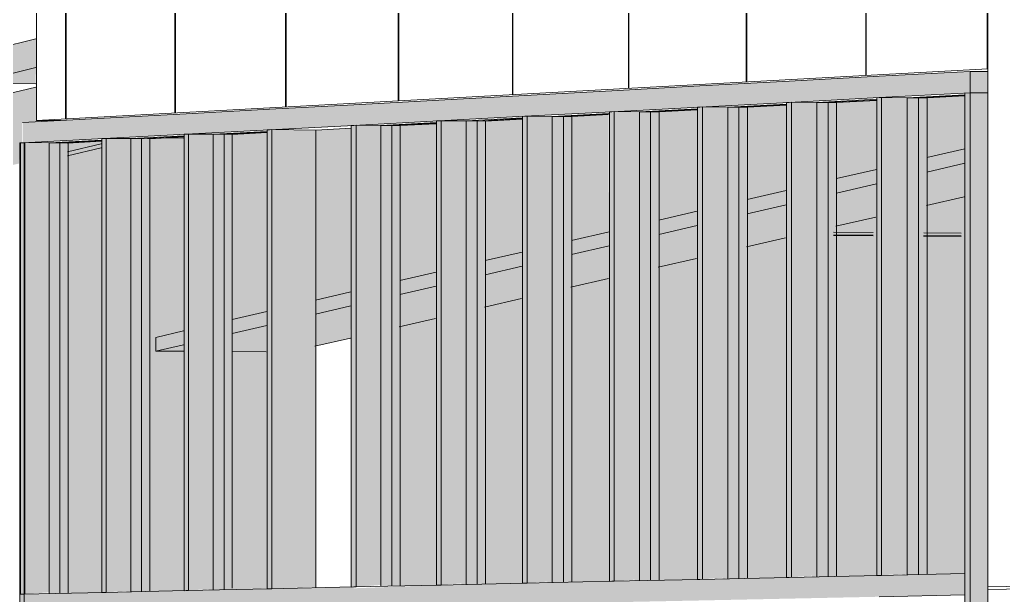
# Model space of a CAD drawing. Header units: inches. Extents: x 31213 to 31218, y -65 to 66.
# Drawn here: x 31214.49048 to 31214.51239, y 66.00717 to 66.02 of the extents above; entities that cross this region are included whole.
import ezdxf

# ---------------------------------------------------------------- set-up
doc = ezdxf.new("R2010")
doc.units = ezdxf.units.IN
doc.header["$MEASUREMENT"] = 0
for name, color, linetype, lineweight in [('A-GLAZ-CURT', 52, 'Continuous', 9), ('A-GLAZ-CWMG', 51, 'Continuous', 9), ('A-ROOF', 132, 'Continuous', 13), ('A-WALL-PATT', 111, 'Continuous', 13), ('L-SITE-WALL', 31, 'Continuous', 13), ('S-BEAM', 12, 'Continuous', 9)]:
    doc.layers.add(name, color=color, linetype=linetype, lineweight=lineweight)

# ---------------------------------------------------------------- blocks, each defined once
blk = doc.blocks.new('FP_29-Looking North West')
at = {"layer": 'A-WALL-PATT', "lineweight": 9}
for p, q in [((-3323.368775, 66.018902), (-3323.368775, 66.030387)), ((-3323.368761, 66.018903), (-3323.368761, 66.030389)), ((-3323.37148, 66.018756), (-3323.37148, 66.030152)), ((-3323.371466, 66.018756), (-3323.371466, 66.030153)), ((-3323.374143, 66.018611), (-3323.374143, 66.029919)), ((-3323.374129, 66.018612), (-3323.374129, 66.029921)), ((-3323.376765, 66.018469), (-3323.376765, 66.029691)), ((-3323.376751, 66.01847), (-3323.376751, 66.029692)), ((-3323.379347, 66.018329), (-3323.379347, 66.029466)), ((-3323.379334, 66.01833), (-3323.379334, 66.029467)), ((-3323.381891, 66.018191), (-3323.381891, 66.029244)), ((-3323.381878, 66.018192), (-3323.381878, 66.029245)), ((-3323.384397, 66.018055), (-3323.384397, 66.029025)), ((-3323.384384, 66.018056), (-3323.384384, 66.029026)), ((-3323.386865, 66.017921), (-3323.386865, 66.02881)), ((-3323.386852, 66.017922), (-3323.386852, 66.028811)), ((-3323.389297, 66.017789), (-3323.389297, 66.028598)), ((-3323.389285, 66.01779), (-3323.389285, 66.028599)), ((-3323.366028, 66.007416), (-3323.368761, 66.007358)), ((-3323.366028, 66.007355), (-3323.368761, 66.007298))]:
    blk.add_line(p, q, dxfattribs=at)

msp = doc.modelspace()

# ---------------------------------------------------------------- hatches: boundary and pattern name
at = {"layer": 'A-GLAZ-CURT', "lineweight": 5, "transparency": 33554458}
for points in [[(31214.50625, 66.007539), (31214.507559, 66.007569), (31214.507559, 66.018117), (31214.50625, 66.018048), (31214.50625, 66.007569)], [(31214.508127, 66.007581), (31214.508378, 66.007616), (31214.508378, 66.018145), (31214.508127, 66.018146), (31214.508127, 66.00761)], [(31214.508237, 66.007583), (31214.509566, 66.007614), (31214.509566, 66.018223), (31214.508237, 66.018153), (31214.508237, 66.007614)], [(31214.510136, 66.007625), (31214.510389, 66.00766), (31214.510389, 66.018251), (31214.510136, 66.018252), (31214.510136, 66.007656)], [(31214.510248, 66.007627), (31214.511532, 66.007656), (31214.511532, 66.018326), (31214.510248, 66.018259), (31214.510248, 66.007656)], [(31214.502343, 66.007453), (31214.503615, 66.007483), (31214.503601, 66.017909), (31214.502343, 66.017842), (31214.502343, 66.007483)], [(31214.504178, 66.007494), (31214.504426, 66.007529), (31214.504426, 66.017937), (31214.504178, 66.017938), (31214.504178, 66.007523)], [(31214.504286, 66.007496), (31214.505576, 66.007526), (31214.505576, 66.018013), (31214.504286, 66.017945), (31214.504286, 66.007526)], [(31214.506141, 66.007537), (31214.506391, 66.007572), (31214.506391, 66.01804), (31214.506141, 66.018042), (31214.506141, 66.007566)], [(31214.498525, 66.007369), (31214.499761, 66.007398), (31214.499761, 66.017706), (31214.498525, 66.017641), (31214.498525, 66.007398)], [(31214.500318, 66.007409), (31214.500564, 66.007443), (31214.500564, 66.017734), (31214.500318, 66.017735), (31214.500318, 66.007437)], [(31214.500423, 66.007411), (31214.501677, 66.00744), (31214.501677, 66.017807), (31214.500423, 66.017741), (31214.500423, 66.00744)], [(31214.502237, 66.007451), (31214.502484, 66.007485), (31214.502484, 66.017835), (31214.502237, 66.017836), (31214.502237, 66.00748)], [(31214.494803, 66.007288), (31214.495993, 66.007326), (31214.495993, 66.017508), (31214.494803, 66.017445), (31214.494803, 66.007315)], [(31214.496544, 66.007326), (31214.496789, 66.007356), (31214.496789, 66.017535), (31214.496544, 66.017536), (31214.496544, 66.007326)], [(31214.49114, 66.007207), (31214.492308, 66.007234), (31214.492308, 66.017314), (31214.49114, 66.017252), (31214.49114, 66.007234)], [(31214.492855, 66.007245), (31214.493097, 66.007276), (31214.493097, 66.017341), (31214.492855, 66.017342), (31214.492855, 66.007271)], [(31214.492956, 66.007247), (31214.49414, 66.007274), (31214.49414, 66.01741), (31214.492956, 66.017348), (31214.492956, 66.007274)], [(31214.494689, 66.007285), (31214.494932, 66.007317), (31214.494932, 66.017437), (31214.494689, 66.017439), (31214.494689, 66.007312)]]:
    msp.add_hatch(color=256, dxfattribs=at).paths.add_polyline_path(points, flags=0)
at = {"layer": 'A-GLAZ-CWMG', "lineweight": 5}
for points in [[(31214.509624, 66.01826), (31214.511647, 66.018367), (31214.511647, 66.018846), (31214.509624, 66.018736)], [(31214.505633, 66.01805), (31214.507617, 66.018155), (31214.507617, 66.018628), (31214.505633, 66.01852)], [(31214.507617, 66.018155), (31214.509624, 66.01826), (31214.509624, 66.018736), (31214.507617, 66.018628)], [(31214.501733, 66.017844), (31214.503671, 66.017946), (31214.503671, 66.018414), (31214.501733, 66.018309)], [(31214.503671, 66.017946), (31214.505633, 66.01805), (31214.505633, 66.01852), (31214.503671, 66.018414)], [(31214.511534, 66.007416), (31214.511647, 66.007419), (31214.511647, 66.018367), (31214.511534, 66.018361), (31214.511534, 66.015938)], [(31214.512042, 66.007417), (31214.512042, 66.018364), (31214.511647, 66.018367), (31214.511647, 66.007419)], [(31214.497921, 66.017643), (31214.499816, 66.017743), (31214.499816, 66.018205), (31214.497921, 66.018103)], [(31214.499816, 66.017743), (31214.501733, 66.017844), (31214.501733, 66.018309), (31214.499816, 66.018205)], [(31214.507561, 66.007568), (31214.507672, 66.007571), (31214.507672, 66.018157), (31214.507561, 66.018152), (31214.507561, 66.015938)], [(31214.507672, 66.007571), (31214.508237, 66.007614), (31214.508237, 66.018149), (31214.507672, 66.018146), (31214.507672, 66.00761)], [(31214.508237, 66.007583), (31214.508677, 66.007615), (31214.508677, 66.018149), (31214.508237, 66.018146), (31214.508237, 66.00761)], [(31214.509568, 66.007612), (31214.509679, 66.007615), (31214.509679, 66.018263), (31214.509568, 66.018258), (31214.509568, 66.015938)], [(31214.509679, 66.007615), (31214.510248, 66.007656), (31214.510248, 66.018255), (31214.509679, 66.018252), (31214.509679, 66.007656)], [(31214.510248, 66.007627), (31214.51069, 66.007659), (31214.51069, 66.018255), (31214.510248, 66.018252), (31214.510248, 66.007654)], [(31214.492361, 66.01735), (31214.494193, 66.017446), (31214.494193, 66.017901), (31214.492361, 66.017802)], [(31214.494193, 66.017446), (31214.496047, 66.017544), (31214.496047, 66.018001), (31214.494193, 66.017901)], [(31214.496047, 66.017544), (31214.497921, 66.017643), (31214.497921, 66.018103), (31214.496047, 66.018001)], [(31214.503618, 66.007481), (31214.503725, 66.007484), (31214.503725, 66.017949), (31214.503618, 66.017944), (31214.503618, 66.015939)], [(31214.503725, 66.007484), (31214.504286, 66.007526), (31214.504286, 66.017941), (31214.503725, 66.017938), (31214.503725, 66.007523)], [(31214.504286, 66.007496), (31214.504721, 66.007528), (31214.504721, 66.017941), (31214.504286, 66.017938), (31214.504286, 66.007523)], [(31214.505578, 66.007524), (31214.505687, 66.007527), (31214.505687, 66.018053), (31214.505578, 66.018047), (31214.505578, 66.015938)], [(31214.505687, 66.007527), (31214.50625, 66.007569), (31214.50625, 66.018045), (31214.505687, 66.018042), (31214.505687, 66.007569)], [(31214.50625, 66.007539), (31214.506688, 66.007571), (31214.506688, 66.018045), (31214.50625, 66.018042), (31214.50625, 66.007566)], [(31214.490548, 66.017254), (31214.492361, 66.01735), (31214.492361, 66.017802), (31214.490548, 66.017704)], [(31214.499763, 66.007397), (31214.499868, 66.007399), (31214.499868, 66.017746), (31214.499763, 66.01774), (31214.499763, 66.015939)], [(31214.499868, 66.007399), (31214.500423, 66.007443), (31214.500423, 66.017738), (31214.499868, 66.017735), (31214.499868, 66.007435)], [(31214.500423, 66.007411), (31214.500855, 66.007442), (31214.500855, 66.017738), (31214.500423, 66.017735), (31214.500423, 66.007437)], [(31214.501679, 66.007439), (31214.501786, 66.007441), (31214.501786, 66.017847), (31214.501679, 66.017841), (31214.501679, 66.015939)], [(31214.501786, 66.007441), (31214.502343, 66.007483), (31214.502343, 66.017839), (31214.501786, 66.017836), (31214.501786, 66.00748)], [(31214.502343, 66.007453), (31214.502777, 66.007484), (31214.502777, 66.017839), (31214.502343, 66.017836), (31214.502343, 66.00748)], [(31214.495995, 66.007314), (31214.496098, 66.007326), (31214.496098, 66.017547), (31214.495995, 66.017541), (31214.495995, 66.007326)], [(31214.496098, 66.007316), (31214.497075, 66.007356), (31214.497075, 66.017539), (31214.497001, 66.017537), (31214.496098, 66.017536), (31214.496098, 66.007326)], [(31214.497868, 66.007355), (31214.497973, 66.007357), (31214.497973, 66.017646), (31214.497868, 66.01764), (31214.497868, 66.015939)], [(31214.497973, 66.007357), (31214.498525, 66.007401), (31214.498525, 66.017638), (31214.497973, 66.017635), (31214.497973, 66.007398)], [(31214.498525, 66.007369), (31214.498954, 66.007399), (31214.498954, 66.017638), (31214.498525, 66.017635), (31214.498525, 66.007395)], [(31214.490483, 66.006968), (31214.490583, 66.00697), (31214.490583, 66.017256), (31214.490483, 66.017251), (31214.490483, 66.007326)], [(31214.490499, 66.007193), (31214.490598, 66.007195), (31214.490598, 66.017257), (31214.490499, 66.017251), (31214.490499, 66.007326)], [(31214.490583, 66.007195), (31214.49114, 66.007237), (31214.49114, 66.017249), (31214.490583, 66.017246), (31214.490583, 66.007231)], [(31214.490598, 66.007195), (31214.49114, 66.007237), (31214.49114, 66.017249), (31214.490598, 66.017246), (31214.490598, 66.007231)], [(31214.49114, 66.007207), (31214.491561, 66.007235), (31214.491561, 66.017249), (31214.49114, 66.017246), (31214.49114, 66.007231)], [(31214.49114, 66.007207), (31214.491546, 66.007235), (31214.491546, 66.017248), (31214.49114, 66.017246), (31214.49114, 66.007231)], [(31214.49231, 66.007233), (31214.492411, 66.007235), (31214.492411, 66.017352), (31214.49231, 66.017347), (31214.49231, 66.007326)], [(31214.492411, 66.007235), (31214.492956, 66.007277), (31214.492956, 66.017345), (31214.492411, 66.017342), (31214.492411, 66.007274)], [(31214.492956, 66.007247), (31214.493379, 66.007276), (31214.493379, 66.017345), (31214.492956, 66.017342), (31214.492956, 66.007271)], [(31214.494143, 66.007273), (31214.494244, 66.007275), (31214.494244, 66.017449), (31214.494143, 66.017444), (31214.494143, 66.007326)], [(31214.494244, 66.007275), (31214.494791, 66.007318), (31214.494791, 66.017442), (31214.494244, 66.017439), (31214.494244, 66.007312)], [(31214.494791, 66.007287), (31214.495217, 66.007326), (31214.495217, 66.017441), (31214.494791, 66.017439), (31214.494791, 66.007312)], [(31214.507617, 66.007096), (31214.509624, 66.007138), (31214.509624, 66.007613), (31214.507617, 66.007569), (31214.507617, 66.007326)], [(31214.509624, 66.007138), (31214.511534, 66.007177), (31214.511534, 66.007656), (31214.509624, 66.007613), (31214.509624, 66.007325)], [(31214.497921, 66.006896), (31214.499816, 66.006935), (31214.499816, 66.007398), (31214.497921, 66.007326)], [(31214.499816, 66.006935), (31214.501733, 66.006975), (31214.501733, 66.00744), (31214.499816, 66.007398), (31214.499816, 66.007326)], [(31214.501733, 66.006975), (31214.503671, 66.007015), (31214.503671, 66.007483), (31214.501733, 66.00744), (31214.501733, 66.007326)], [(31214.503671, 66.007015), (31214.505633, 66.007055), (31214.505633, 66.007526), (31214.503671, 66.007483), (31214.503671, 66.007326)], [(31214.505633, 66.007055), (31214.507617, 66.007096), (31214.507617, 66.007569), (31214.505633, 66.007526), (31214.505633, 66.007326)], [(31214.511647, 65.984684), (31214.511647, 66.007419), (31214.511534, 66.007416), (31214.511534, 65.984689)], [(31214.511647, 65.984684), (31214.512042, 65.984687), (31214.512042, 66.007417), (31214.511647, 66.007419), (31214.511647, 65.985172)], [(31214.490548, 66.006744), (31214.492361, 66.006782), (31214.492361, 66.007234), (31214.490548, 66.007194)], [(31214.492361, 66.006782), (31214.494193, 66.006819), (31214.494193, 66.007274), (31214.492361, 66.007234)], [(31214.494193, 66.006819), (31214.496047, 66.006858), (31214.496047, 66.007315), (31214.494193, 66.007274)], [(31214.496047, 66.006858), (31214.497921, 66.006896), (31214.497921, 66.007356), (31214.496047, 66.007315)]]:
    msp.add_hatch(color=256, dxfattribs=at).paths.add_polyline_path(points, flags=0)
at = {"layer": 'A-GLAZ-CWMG'}
for points in [[(31214.512042, 66.018364), (31214.512042, 66.018842), (31214.511647, 66.018846), (31214.511647, 66.018367)], [(31214.512042, 66.007175), (31214.512042, 66.007654), (31214.511534, 66.007656), (31214.511534, 66.007177), (31214.511867, 66.007176)]]:
    msp.add_hatch(color=256, dxfattribs=at).paths.add_polyline_path(points, flags=0)
at = {"layer": 'A-ROOF', "lineweight": 5}
h = msp.add_hatch(color=256, dxfattribs=at)
h.paths.add_polyline_path([(31214.49084, 66.01857), (31214.490845, 66.01893), (31214.48943, 66.018582), (31214.490389, 66.018574)], flags=0)
h.paths.add_polyline_path([(31214.535979, 66.023278), (31214.546711, 66.023952), (31214.535984, 66.023623)], flags=0)
msp.add_hatch(color=256, dxfattribs=at).paths.add_polyline_path([(31214.48943, 66.018582), (31214.490845, 66.01893), (31214.490845, 66.01957), (31214.48943, 66.01922)], flags=0)
at = {"layer": 'S-BEAM', "lineweight": 5}
for points in [[(31214.489842, 66.016643), (31214.490469, 66.016793), (31214.490484, 66.017252), (31214.490534, 66.017257), (31214.490534, 66.017704), (31214.491128, 66.017752), (31214.490844, 66.017762), (31214.490844, 66.018496), (31214.489827, 66.018248)], [(31214.495206, 66.017234), (31214.49598, 66.017447), (31214.49598, 66.017482), (31214.495206, 66.017434), (31214.495206, 66.017287)], [(31214.497064, 66.013747), (31214.497854, 66.013931), (31214.497854, 66.017581), (31214.497064, 66.017537), (31214.497064, 66.01594)], [(31214.491551, 66.017053), (31214.492296, 66.017254), (31214.492296, 66.017289), (31214.491551, 66.017247)], [(31214.494131, 66.017358), (31214.494131, 66.017385), (31214.493692, 66.017362)], [(31214.491549, 66.016964), (31214.492295, 66.017142), (31214.492296, 66.017231), (31214.491551, 66.017053)], [(31214.49707, 66.013436), (31214.49786, 66.01362), (31214.49786, 66.013931), (31214.49707, 66.013746)], [(31214.497058, 66.012722), (31214.497847, 66.012903), (31214.49786, 66.01362), (31214.49707, 66.013436)]]:
    msp.add_hatch(color=256, dxfattribs=at).paths.add_polyline_path(points, flags=0)
h = msp.add_hatch(color=256, dxfattribs=at)
h.paths.add_polyline_path([(31214.495206, 66.013313), (31214.49598, 66.013493), (31214.49598, 66.017424), (31214.495206, 66.017234), (31214.495206, 66.01594)], flags=0)
h.paths.add_polyline_path([(31214.498944, 66.014185), (31214.499749, 66.014373), (31214.499749, 66.017681), (31214.498944, 66.017635), (31214.498944, 66.01594)], flags=0)
h.paths.add_polyline_path([(31214.500845, 66.014629), (31214.501665, 66.014821), (31214.501665, 66.017781), (31214.500845, 66.017735), (31214.500845, 66.015939)], flags=0)
h.paths.add_polyline_path([(31214.502767, 66.015078), (31214.503604, 66.015273), (31214.503589, 66.017882), (31214.502767, 66.017836), (31214.502767, 66.015939)], flags=0)
h.paths.add_polyline_path([(31214.504712, 66.015532), (31214.505565, 66.015731), (31214.505565, 66.017986), (31214.504712, 66.017939), (31214.504712, 66.015939)], flags=0)
h.paths.add_polyline_path([(31214.506678, 66.015991), (31214.507548, 66.016194), (31214.507548, 66.018091), (31214.506678, 66.018042), (31214.506678, 66.017325)], flags=0)
h.paths.add_polyline_path([(31214.508668, 66.016455), (31214.509555, 66.016662), (31214.509555, 66.018196), (31214.508668, 66.018147), (31214.508668, 66.017752)], flags=0)
h.paths.add_polyline_path([(31214.510681, 66.016925), (31214.511522, 66.017121), (31214.511522, 66.018299), (31214.510681, 66.018252), (31214.510681, 66.017752)], flags=0)
h = msp.add_hatch(color=256, dxfattribs=at)
h.paths.add_polyline_path([(31214.493515, 66.01261), (31214.494134, 66.012754), (31214.494134, 66.013061), (31214.493513, 66.012916)], flags=0)
h.paths.add_polyline_path([(31214.495212, 66.013004), (31214.495986, 66.013184), (31214.495986, 66.013493), (31214.495212, 66.013313)], flags=0)
h.paths.add_polyline_path([(31214.49895, 66.013873), (31214.499755, 66.01406), (31214.499755, 66.014373), (31214.49895, 66.014185)], flags=0)
h.paths.add_polyline_path([(31214.500851, 66.014315), (31214.501671, 66.014506), (31214.501671, 66.01482), (31214.500851, 66.014629)], flags=0)
h.paths.add_polyline_path([(31214.502773, 66.014762), (31214.50361, 66.014957), (31214.50361, 66.015273), (31214.502773, 66.015078)], flags=0)
h.paths.add_polyline_path([(31214.504718, 66.015214), (31214.505571, 66.015412), (31214.505571, 66.015731), (31214.504718, 66.015531)], flags=0)
h.paths.add_polyline_path([(31214.506685, 66.015671), (31214.507554, 66.015874), (31214.507554, 66.016194), (31214.506685, 66.015991), (31214.506685, 66.015938)], flags=0)
h.paths.add_polyline_path([(31214.508674, 66.016134), (31214.509561, 66.01634), (31214.509561, 66.016662), (31214.508674, 66.016455)], flags=0)
h.paths.add_polyline_path([(31214.510687, 66.016602), (31214.511528, 66.016797), (31214.511528, 66.017121), (31214.510687, 66.016925)], flags=0)
h = msp.add_hatch(color=256, dxfattribs=at)
h.paths.add_polyline_path([(31214.495976, 66.012597), (31214.495986, 66.013184), (31214.495212, 66.013004), (31214.495205, 66.012601)], flags=0)
h.paths.add_polyline_path([(31214.494131, 66.012607), (31214.494134, 66.012754), (31214.493515, 66.01261)], flags=0)
h.paths.add_polyline_path([(31214.498937, 66.013154), (31214.499742, 66.01334), (31214.499755, 66.01406), (31214.49895, 66.013873)], flags=0)
h.paths.add_polyline_path([(31214.500838, 66.013592), (31214.501659, 66.013781), (31214.501671, 66.014506), (31214.500851, 66.014315)], flags=0)
h.paths.add_polyline_path([(31214.50276, 66.014035), (31214.503597, 66.014227), (31214.50361, 66.014957), (31214.502773, 66.014762)], flags=0)
h.paths.add_polyline_path([(31214.504705, 66.014482), (31214.505558, 66.014679), (31214.505571, 66.015412), (31214.504718, 66.015214)], flags=0)
h.paths.add_polyline_path([(31214.506672, 66.014935), (31214.507541, 66.015136), (31214.507554, 66.015874), (31214.506685, 66.015671)], flags=0)
h.paths.add_polyline_path([(31214.508661, 66.015393), (31214.509548, 66.015598), (31214.509561, 66.01634), (31214.508674, 66.016134), (31214.508671, 66.015938)], flags=0)
h.paths.add_polyline_path([(31214.510674, 66.015857), (31214.511515, 66.01605), (31214.511528, 66.016797), (31214.510687, 66.016602), (31214.510676, 66.015938)], flags=0)
h = msp.add_hatch(color=256, dxfattribs=at)
h.paths.add_polyline_path([(31214.511452, 66.015356), (31214.511452, 66.016052), (31214.510615, 66.015859), (31214.510615, 66.015362)], flags=0)
h.paths.add_polyline_path([(31214.509493, 66.01537), (31214.509493, 66.015599), (31214.50861, 66.015376)], flags=0)
h = msp.add_hatch(color=256, dxfattribs=at)
h.paths.add_polyline_path([(31214.511452, 66.015236), (31214.511452, 66.015356), (31214.510615, 66.015336), (31214.510615, 66.015242)], flags=0)
h.paths.add_polyline_path([(31214.509493, 66.01525), (31214.509493, 66.01537), (31214.50861, 66.015351), (31214.50861, 66.015256)], flags=0)
h = msp.add_hatch(color=256, dxfattribs=at)
h.paths.add_polyline_path([(31214.511452, 66.01518), (31214.511452, 66.01524), (31214.510615, 66.015246), (31214.510615, 66.015185)], flags=0)
h.paths.add_polyline_path([(31214.509493, 66.015193), (31214.509493, 66.015253), (31214.50861, 66.01526), (31214.50861, 66.015199)], flags=0)

# ---------------------------------------------------------------- linework, layer by layer
at = {"layer": 'A-GLAZ-CURT'}
for p, q in [((31214.507559, 66.018117), (31214.50625, 66.018048)), ((31214.509566, 66.018223), (31214.508237, 66.018153)), ((31214.508237, 66.018153), (31214.508237, 66.007583)), ((31214.508237, 66.018153), (31214.508489, 66.018151)), ((31214.508489, 66.018151), (31214.509565, 66.018207)), ((31214.508489, 66.007589), (31214.508489, 66.018151)), ((31214.511532, 66.018326), (31214.510248, 66.018259)), ((31214.510248, 66.018259), (31214.510248, 66.007627)), ((31214.510248, 66.018259), (31214.510501, 66.018257)), ((31214.510501, 66.018257), (31214.511531, 66.018311)), ((31214.510501, 66.007633), (31214.510501, 66.018257)), ((31214.503601, 66.017909), (31214.502343, 66.017842)), ((31214.505576, 66.018013), (31214.504286, 66.017945)), ((31214.504286, 66.017945), (31214.504286, 66.007496)), ((31214.504286, 66.017945), (31214.504534, 66.017943)), ((31214.504534, 66.017943), (31214.505575, 66.017997)), ((31214.504534, 66.007502), (31214.504534, 66.017943)), ((31214.50625, 66.018048), (31214.50625, 66.007539)), ((31214.50625, 66.018048), (31214.5065, 66.018046)), ((31214.5065, 66.018046), (31214.507558, 66.018102)), ((31214.5065, 66.007545), (31214.5065, 66.018046)), ((31214.499761, 66.017706), (31214.498525, 66.017641)), ((31214.49877, 66.017639), (31214.49976, 66.017691)), ((31214.501677, 66.017807), (31214.500423, 66.017741)), ((31214.500423, 66.017741), (31214.500423, 66.007411)), ((31214.500423, 66.017741), (31214.50067, 66.017739)), ((31214.50067, 66.017739), (31214.501676, 66.017792)), ((31214.50067, 66.007417), (31214.50067, 66.017739)), ((31214.502343, 66.017842), (31214.502343, 66.007453)), ((31214.502343, 66.017842), (31214.502591, 66.01784)), ((31214.502591, 66.01784), (31214.503599, 66.017893)), ((31214.502591, 66.007459), (31214.502591, 66.01784)), ((31214.495993, 66.017508), (31214.494791, 66.017445)), ((31214.495034, 66.017443), (31214.495992, 66.017493)), ((31214.498525, 66.017641), (31214.498525, 66.007369)), ((31214.498525, 66.017641), (31214.49877, 66.017639)), ((31214.49877, 66.007375), (31214.49877, 66.017639)), ((31214.492308, 66.017314), (31214.49114, 66.017252)), ((31214.49114, 66.017252), (31214.49114, 66.007207)), ((31214.49114, 66.017252), (31214.491381, 66.017251)), ((31214.491381, 66.017251), (31214.492307, 66.017299)), ((31214.491381, 66.007212), (31214.491381, 66.017251)), ((31214.49414, 66.01741), (31214.492956, 66.017348)), ((31214.492956, 66.017348), (31214.492956, 66.007247)), ((31214.492956, 66.017348), (31214.493197, 66.017346)), ((31214.493197, 66.017346), (31214.494139, 66.017396)), ((31214.493197, 66.007252), (31214.493197, 66.017346)), ((31214.494791, 66.017445), (31214.494791, 66.007287)), ((31214.494791, 66.017445), (31214.495034, 66.017443)), ((31214.495034, 66.007293), (31214.495034, 66.017443))]:
    msp.add_line(p, q, dxfattribs=at)
at = {"layer": 'A-GLAZ-CWMG'}
for p, q in [((31214.511647, 66.018846), (31214.509624, 66.018736)), ((31214.512028, 66.018843), (31214.511647, 66.018846)), ((31214.511647, 66.018846), (31214.511647, 66.018367)), ((31214.507617, 66.018628), (31214.505633, 66.01852)), ((31214.509624, 66.018736), (31214.507617, 66.018628)), ((31214.503671, 66.018414), (31214.501733, 66.018309)), ((31214.505633, 66.01852), (31214.503671, 66.018414)), ((31214.511647, 66.018367), (31214.509624, 66.01826)), ((31214.511534, 66.018361), (31214.511647, 66.018367)), ((31214.511534, 66.007416), (31214.511534, 66.018361)), ((31214.511647, 66.018367), (31214.512028, 66.018364)), ((31214.511647, 66.018367), (31214.512028, 66.018364)), ((31214.511647, 66.007419), (31214.511647, 66.018367)), ((31214.499816, 66.018205), (31214.497921, 66.018103)), ((31214.501733, 66.018309), (31214.499816, 66.018205)), ((31214.507617, 66.018155), (31214.505633, 66.01805)), ((31214.507561, 66.018152), (31214.507672, 66.018157)), ((31214.507561, 66.018152), (31214.507561, 66.007568)), ((31214.509624, 66.01826), (31214.507617, 66.018155)), ((31214.507672, 66.018157), (31214.508237, 66.018153)), ((31214.507672, 66.018157), (31214.507672, 66.007571)), ((31214.508237, 66.018153), (31214.508677, 66.018149)), ((31214.509564, 66.018196), (31214.508677, 66.018149)), ((31214.508677, 66.018149), (31214.508677, 66.007593)), ((31214.509568, 66.018258), (31214.509679, 66.018263)), ((31214.509568, 66.018258), (31214.509568, 66.007612)), ((31214.509679, 66.018263), (31214.510248, 66.018259)), ((31214.509679, 66.018263), (31214.509679, 66.007615)), ((31214.510248, 66.018259), (31214.51069, 66.018255)), ((31214.51153, 66.018299), (31214.51069, 66.018255)), ((31214.51069, 66.018255), (31214.51069, 66.007637)), ((31214.494193, 66.017901), (31214.492361, 66.017802)), ((31214.496047, 66.018001), (31214.494193, 66.017901)), ((31214.497921, 66.018103), (31214.496047, 66.018001)), ((31214.503671, 66.017946), (31214.501733, 66.017844)), ((31214.503618, 66.017944), (31214.503725, 66.017949)), ((31214.503618, 66.017944), (31214.503618, 66.007481)), ((31214.505633, 66.01805), (31214.503671, 66.017946)), ((31214.503725, 66.017949), (31214.504286, 66.017945)), ((31214.503725, 66.017949), (31214.503725, 66.007484)), ((31214.504286, 66.017945), (31214.504721, 66.017941)), ((31214.505574, 66.017986), (31214.504721, 66.017941)), ((31214.504721, 66.017941), (31214.504721, 66.007506)), ((31214.505578, 66.018047), (31214.505687, 66.018053)), ((31214.505578, 66.018047), (31214.505578, 66.007524)), ((31214.505687, 66.018053), (31214.50625, 66.018048)), ((31214.505687, 66.018053), (31214.505687, 66.007527)), ((31214.50625, 66.018048), (31214.506688, 66.018045)), ((31214.507557, 66.01809), (31214.506688, 66.018045)), ((31214.506688, 66.018045), (31214.506688, 66.007549)), ((31214.492361, 66.017802), (31214.490548, 66.017704)), ((31214.499816, 66.017743), (31214.497921, 66.017643)), ((31214.499759, 66.01768), (31214.498954, 66.017638)), ((31214.499763, 66.01774), (31214.499868, 66.017746)), ((31214.499763, 66.01774), (31214.499763, 66.007397)), ((31214.501733, 66.017844), (31214.499816, 66.017743)), ((31214.499868, 66.017746), (31214.500423, 66.017741)), ((31214.499868, 66.017746), (31214.499868, 66.007399)), ((31214.500423, 66.017741), (31214.500855, 66.017738)), ((31214.501675, 66.017781), (31214.500855, 66.017738)), ((31214.500855, 66.017738), (31214.500855, 66.007421)), ((31214.501679, 66.017841), (31214.501786, 66.017847)), ((31214.501679, 66.017841), (31214.501679, 66.007439)), ((31214.501786, 66.017847), (31214.502343, 66.017842)), ((31214.501786, 66.017847), (31214.501786, 66.007441)), ((31214.502343, 66.017842), (31214.502777, 66.017839)), ((31214.503599, 66.017882), (31214.502777, 66.017839)), ((31214.502777, 66.017839), (31214.502777, 66.007463)), ((31214.496047, 66.017544), (31214.494193, 66.017446)), ((31214.495991, 66.017482), (31214.495217, 66.017441)), ((31214.495995, 66.017541), (31214.496098, 66.017547)), ((31214.495995, 66.017541), (31214.495995, 66.007314)), ((31214.497921, 66.017643), (31214.496047, 66.017544)), ((31214.496098, 66.017547), (31214.497075, 66.017539)), ((31214.496098, 66.017547), (31214.496098, 66.007316)), ((31214.497864, 66.017581), (31214.497075, 66.017539)), ((31214.497075, 66.017539), (31214.497075, 66.007338)), ((31214.497868, 66.01764), (31214.497973, 66.017646)), ((31214.497868, 66.01764), (31214.497868, 66.007355)), ((31214.497973, 66.017646), (31214.498525, 66.017641)), ((31214.497973, 66.017646), (31214.497973, 66.007357)), ((31214.498525, 66.017641), (31214.498954, 66.017638)), ((31214.498954, 66.017638), (31214.498954, 66.007379)), ((31214.490483, 66.017251), (31214.490583, 66.017256)), ((31214.490483, 66.017251), (31214.490483, 66.006968)), ((31214.490499, 66.017251), (31214.490598, 66.017257)), ((31214.490499, 66.017251), (31214.490499, 66.007193)), ((31214.492361, 66.01735), (31214.490548, 66.017254)), ((31214.490583, 66.017256), (31214.490583, 66.00697)), ((31214.490598, 66.017257), (31214.49114, 66.017252)), ((31214.490598, 66.017257), (31214.490598, 66.007195)), ((31214.49114, 66.017252), (31214.491561, 66.017249)), ((31214.492306, 66.017288), (31214.491546, 66.017248)), ((31214.491561, 66.017249), (31214.491561, 66.007216)), ((31214.49231, 66.017347), (31214.492411, 66.017352)), ((31214.49231, 66.017347), (31214.49231, 66.007233)), ((31214.494193, 66.017446), (31214.492361, 66.01735)), ((31214.492411, 66.017352), (31214.492956, 66.017348)), ((31214.492411, 66.017352), (31214.492411, 66.007235)), ((31214.492956, 66.017348), (31214.493379, 66.017345)), ((31214.494138, 66.017385), (31214.493379, 66.017345)), ((31214.493379, 66.017345), (31214.493379, 66.007256)), ((31214.494143, 66.017444), (31214.494244, 66.017449)), ((31214.494143, 66.017444), (31214.494143, 66.007273)), ((31214.494244, 66.017449), (31214.494803, 66.017445)), ((31214.494244, 66.017449), (31214.494244, 66.007275)), ((31214.494803, 66.017445), (31214.495217, 66.017441)), ((31214.495217, 66.017441), (31214.495217, 66.007326)), ((31214.509624, 66.007613), (31214.507617, 66.007569)), ((31214.509679, 66.007615), (31214.509568, 66.007612)), ((31214.511534, 66.007656), (31214.509624, 66.007613)), ((31214.511534, 66.007656), (31214.511534, 66.007177)), ((31214.499816, 66.007398), (31214.497921, 66.007356)), ((31214.499868, 66.007399), (31214.499763, 66.007397)), ((31214.501733, 66.00744), (31214.499816, 66.007398)), ((31214.501786, 66.007441), (31214.501679, 66.007439)), ((31214.503671, 66.007483), (31214.501733, 66.00744)), ((31214.503725, 66.007484), (31214.503618, 66.007481)), ((31214.505633, 66.007526), (31214.503671, 66.007483)), ((31214.505687, 66.007527), (31214.505578, 66.007524)), ((31214.507617, 66.007569), (31214.505633, 66.007526)), ((31214.507672, 66.007571), (31214.507561, 66.007568)), ((31214.511534, 65.984689), (31214.511534, 66.007416)), ((31214.511647, 65.984684), (31214.511647, 66.007419)), ((31214.490583, 66.007195), (31214.490499, 66.007193)), ((31214.492361, 66.007234), (31214.490548, 66.007194)), ((31214.492411, 66.007235), (31214.49231, 66.007233)), ((31214.494193, 66.007274), (31214.492361, 66.007234)), ((31214.494244, 66.007275), (31214.494143, 66.007273)), ((31214.496047, 66.007315), (31214.494193, 66.007274)), ((31214.496098, 66.007316), (31214.495995, 66.007314)), ((31214.497921, 66.007356), (31214.496047, 66.007315)), ((31214.497973, 66.007357), (31214.497868, 66.007355)), ((31214.511534, 66.007177), (31214.509624, 66.007138))]:
    msp.add_line(p, q, dxfattribs=at)
at = {"layer": 'A-ROOF'}
for p, q in [((31214.48943, 66.01922), (31214.490845, 66.01957)), ((31214.490845, 66.01893), (31214.48943, 66.018582)), ((31214.48943, 66.018582), (31214.49084, 66.01857))]:
    msp.add_line(p, q, dxfattribs=at)
at = {"layer": 'L-SITE-WALL'}
for p, q in [((31214.490857, 66.039385), (31214.490857, 66.017754)), ((31214.490857, 66.017754), (31214.512042, 66.018903)), ((31214.512042, 66.018903), (31214.512042, 66.007327)), ((31214.491394, 66.01775), (31214.490857, 66.017754)), ((31214.512042, 66.007325), (31214.512042, 65.984207))]:
    msp.add_line(p, q, dxfattribs=at)
at = {"layer": 'S-BEAM'}
for p, q in [((31214.489827, 66.018248), (31214.490844, 66.018496)), ((31214.494131, 66.017358), (31214.493692, 66.017362)), ((31214.492295, 66.017142), (31214.491549, 66.016964)), ((31214.492296, 66.017231), (31214.491551, 66.017053)), ((31214.510687, 66.016925), (31214.511528, 66.017121)), ((31214.508674, 66.016455), (31214.509561, 66.016662)), ((31214.510687, 66.016602), (31214.511528, 66.016797)), ((31214.506685, 66.015991), (31214.507554, 66.016194)), ((31214.508674, 66.016134), (31214.509561, 66.01634)), ((31214.510674, 66.015857), (31214.511515, 66.01605)), ((31214.504718, 66.015531), (31214.505571, 66.015731)), ((31214.506685, 66.015671), (31214.507554, 66.015874)), ((31214.508661, 66.015393), (31214.509548, 66.015598)), ((31214.502773, 66.015078), (31214.50361, 66.015273)), ((31214.504718, 66.015214), (31214.505571, 66.015412)), ((31214.506672, 66.014935), (31214.507541, 66.015136)), ((31214.50861, 66.01526), (31214.509493, 66.015253)), ((31214.509493, 66.015193), (31214.50861, 66.015199)), ((31214.509493, 66.015183), (31214.50861, 66.015189)), ((31214.511452, 66.015169), (31214.510614, 66.015175)), ((31214.510615, 66.015246), (31214.511452, 66.01524)), ((31214.511452, 66.01518), (31214.510615, 66.015185)), ((31214.502773, 66.014762), (31214.50361, 66.014957)), ((31214.500851, 66.014629), (31214.501671, 66.01482)), ((31214.504705, 66.014482), (31214.505558, 66.014679)), ((31214.500851, 66.014315), (31214.501671, 66.014506)), ((31214.49895, 66.014185), (31214.499755, 66.014373)), ((31214.50276, 66.014035), (31214.503597, 66.014227)), ((31214.49895, 66.013873), (31214.499755, 66.01406)), ((31214.49707, 66.013746), (31214.49786, 66.013931)), ((31214.500838, 66.013592), (31214.501659, 66.013781)), ((31214.49707, 66.013436), (31214.49786, 66.01362)), ((31214.495212, 66.013313), (31214.495986, 66.013493)), ((31214.498937, 66.013154), (31214.499742, 66.01334)), ((31214.495212, 66.013004), (31214.495986, 66.013184)), ((31214.493513, 66.012916), (31214.494134, 66.013061)), ((31214.493515, 66.01261), (31214.493513, 66.012916)), ((31214.497058, 66.012722), (31214.497847, 66.012903)), ((31214.493515, 66.01261), (31214.494134, 66.012754)), ((31214.494131, 66.012607), (31214.493515, 66.01261)), ((31214.495976, 66.012597), (31214.495205, 66.012601))]:
    msp.add_line(p, q, dxfattribs=at)

# ---------------------------------------------------------------- block references
at = {"layer": 'L-SITE-WALL', "lineweight": 9}
msp.add_blockref('FP_29-Looking North West', (34537.880803, 0), dxfattribs=at)

doc.saveas('drawing.dxf')
